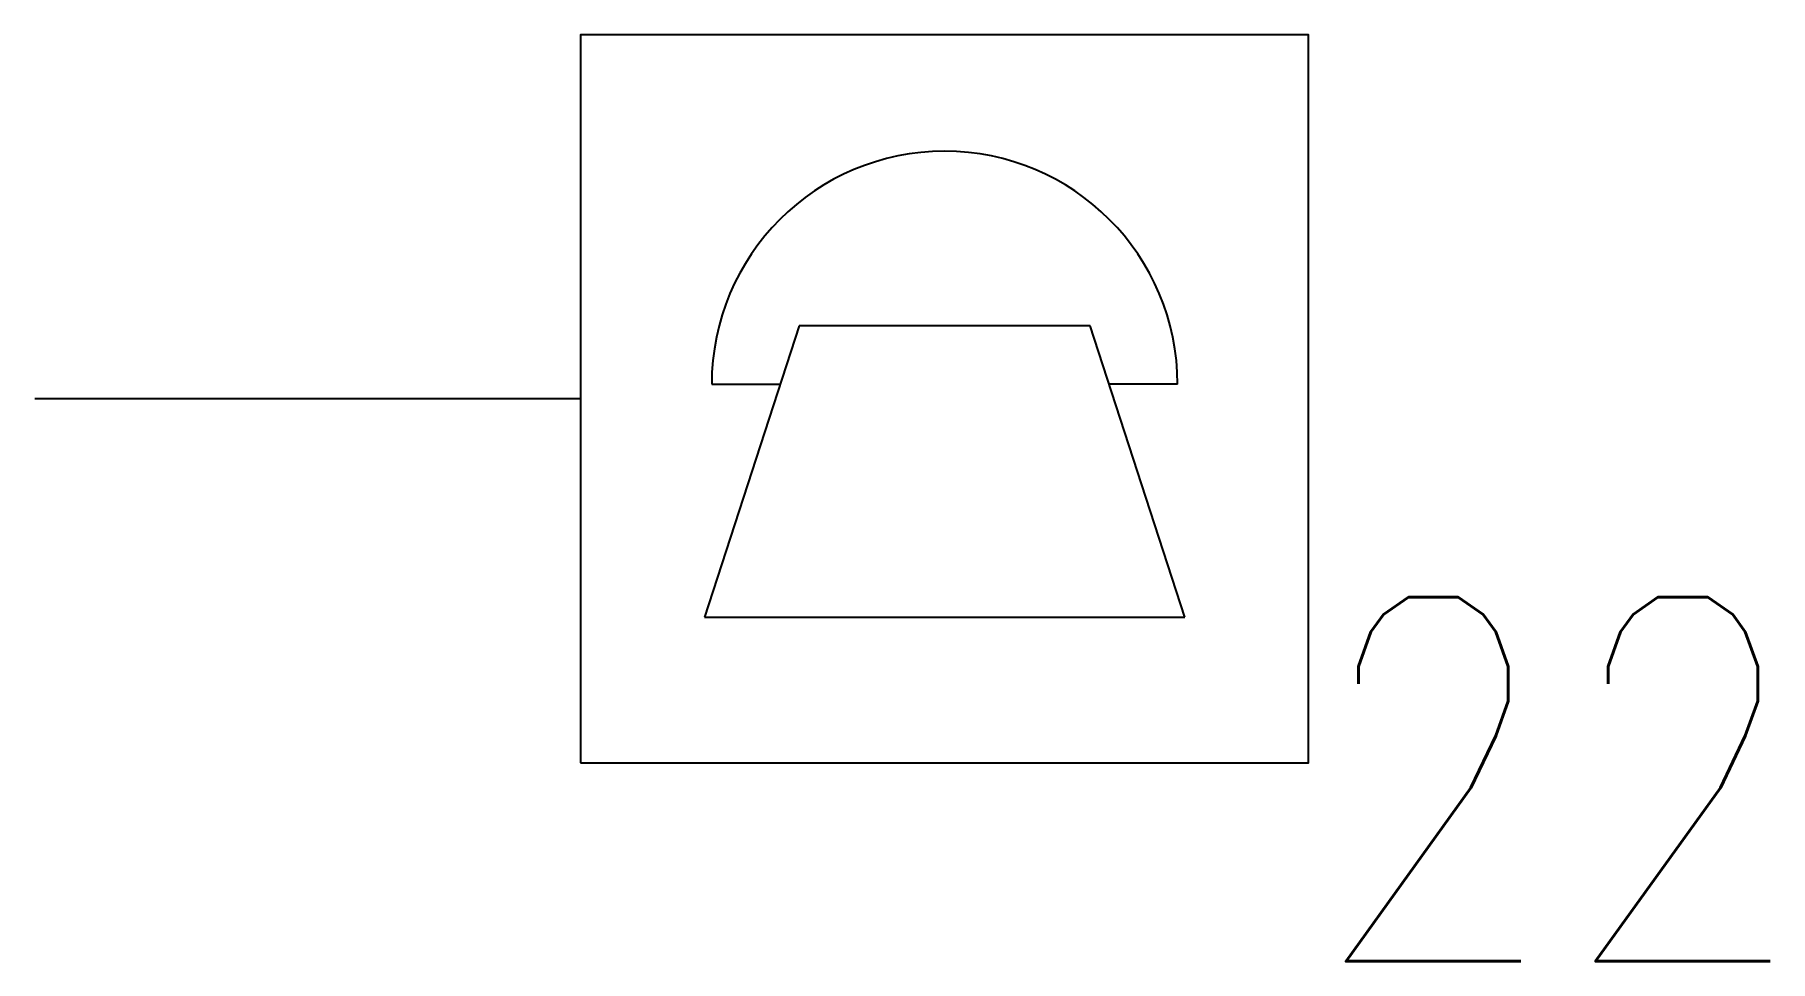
# Model space of a CAD drawing. Header units: millimetres. Extents: x -300 to 654, y 1037 to 1546.
import ezdxf
from ezdxf.lldxf.tags import DXFTag

# ---------------------------------------------------------------- set-up
doc = ezdxf.new("R2010")
doc.units = ezdxf.units.MM
doc.header["$LTSCALE"] = 1000
doc.layers.add('E-EQUIP', color=4, linetype='Continuous')
doc.layers.add('E-SYST', color=7, linetype='Continuous')
doc.styles.add('E-TEXT', font='romans.shx', dxfattribs={"width": 0.8, "bigfont": 'hztxt.shx'})
doc.styles.get("Standard").update_dxf_attribs({"font": 'tjromans.shx', "width": 0.8, "bigfont": 'tj-hztxt.shx'})
tags = doc.linetypes.add('TJAD_FA_T', pattern='A,0.75,-0.05,["T",Standard,S=0.2,R=0,X=0,Y=-0.1],-0.175', length=0.975).pattern_tags.tags
tags[6] = DXFTag(74, 10)

# ---------------------------------------------------------------- blocks, each defined once
blk = doc.blocks.new('FA-03-火灾报警电话机')
at = {"color": 6}
for p, q in [((-0.8, 2.4), (-1.32, 0.8)), ((0.8, 2.4), (-0.8, 2.4)), ((1.32, 0.8), (0.8, 2.4)), ((-1.28, 2.08), (-0.904, 2.08)), ((1.28, 2.08), (0.904, 2.08)), ((-1.32, 0.8), (1.32, 0.8))]:
    blk.add_line(p, q, dxfattribs=at)
blk.add_lwpolyline([(-2, 0), (2, 0), (2, 4), (-2, 4)], close=True)
blk.add_arc((0, 2.08), 1.28, 0, 180, dxfattribs=at)
at = {"layer": 'Defpoints'}
for p in [(0, 4), (-2, 2), (2, 2), (0, 0)]:
    blk.add_point(p, dxfattribs=at)

msp = doc.modelspace()

# ---------------------------------------------------------------- linework, layer by layer
at = {"layer": 'E-SYST', "color": 4, "linetype": 'TJAD_FA_T'}
msp.add_lwpolyline([(0, 1345.75), (-300, 1345.74)], dxfattribs=at)

# ---------------------------------------------------------------- block references
at = {"layer": 'E-EQUIP', "xscale": 100, "yscale": 100, "zscale": 100}
msp.add_blockref('FA-03-火灾报警电话机', (200, 1145.75), dxfattribs=at)

# ---------------------------------------------------------------- texts
at = {"layer": 'E-SYST', "color": 6, "style": 'E-TEXT', "width": 0.8}
msp.add_text('22', height=200, rotation=0, dxfattribs=at).set_placement((400, 1036.68))

doc.saveas('drawing.dxf')
